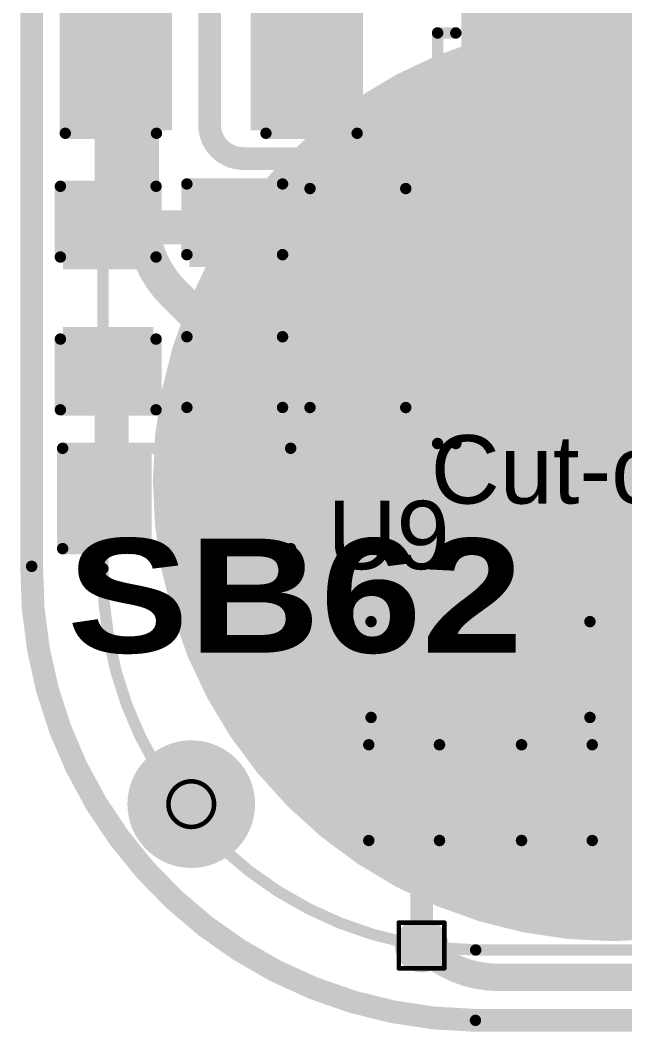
# Model space of a CAD drawing. Header units: inches. Extents: x 3 to 457, y -41 to 239.
# Drawn here: x 54.06 to 60.8, y -2.87 to 8.4 of the extents above; entities that cross this region are included whole.
import ezdxf

# ---------------------------------------------------------------- set-up
doc = ezdxf.new("R2010")
doc.units = ezdxf.units.IN
for name, color, linetype in [('Board Outline', 216, 'Continuous'), ('Bottom Layer', 5, 'Continuous'), ('Bottom Overlay', 54, 'Continuous'), ('Bottom Paste', 16, 'Continuous'), ('Bottom Solder', 6, 'Continuous'), ('Drill Drawing', 1, 'Continuous'), ('Fabrication', 76, 'Continuous'), ('Pad Holes', 156, 'Continuous'), ('Top Layer', 1, 'Continuous'), ('Top Overlay', 2, 'Continuous'), ('Top Paste', 8, 'Continuous'), ('Top Solder', 216, 'Continuous'), ('Via Holes', 16, 'Continuous')]:
    doc.layers.add(name, color=color, linetype=linetype)
doc.styles.add('Arial', font='', dxfattribs={"height": 0.2})
doc.styles.add('Arial Black_Bold', font='', dxfattribs={"height": 0.2})
doc.styles.get('Arial').set_extended_font_data('Arial')
doc.styles.get('Arial Black_Bold').set_extended_font_data('Arial Black', bold=True)

# ---------------------------------------------------------------- blocks, each defined once
blk = doc.blocks.new('SEMG_PAD_B_78')
at = {"layer": 'Bottom Layer'}
h = blk.add_hatch(color=5, dxfattribs=at)
edge = h.paths.add_edge_path()
edge.add_arc((0, 9.987), 5, 0, 360)
at = {"layer": 'Bottom Paste'}
h = blk.add_hatch(color=16, dxfattribs=at)
edge = h.paths.add_edge_path()
edge.add_arc((0, 9.987), 5, 0, 360)
at = {"layer": 'Bottom Solder'}
h = blk.add_hatch(color=6, dxfattribs=at)
edge = h.paths.add_edge_path()
edge.add_arc((0, 9.987), 5.102, 0, 360)
at = {"layer": 'Bottom Overlay'}
for points in [[(1.531, 15.213, 0.127, 0.127, 0), (-1.531, 15.213, 0.127, 0.127, 0)], [(1.531, 15.213, 0.127, 0.127, -0.414214), (5.683, 10.966, 0.127, 0.127, 0)], [(5.683, 10.966, 0.127, 0.127, 0), (5.683, -10.966, 0.127, 0.127, 0)]]:
    blk.add_lwpolyline(points, format="xyseb", dxfattribs=at)
for points in [[(1.499, 15.213, 0.0635, 0.0635, 1), (1.562, 15.213, 0.0635, 0.0635, 1)], [(1.499, 15.213, 0.0635, 0.0635, 1), (1.562, 15.213, 0.0635, 0.0635, 1)], [(5.652, 10.966, 0.0635, 0.0635, 1), (5.715, 10.966, 0.0635, 0.0635, 1)], [(5.652, 10.966, 0.0635, 0.0635, 1), (5.715, 10.966, 0.0635, 0.0635, 1)]]:
    blk.add_lwpolyline(points, format="xyseb", close=True, dxfattribs=at)
blk = doc.blocks.new('TSSOP_14_107')
at = {"layer": 'Top Layer'}
for points in [[(-3.65, 2.175), (-2.15, 2.175), (-2.15, 1.725), (-3.65, 1.725)], [(2.15, 2.175), (3.65, 2.175), (3.65, 1.725), (2.15, 1.725)], [(-3.65, 1.525), (-2.15, 1.525), (-2.15, 1.075), (-3.65, 1.075)], [(2.15, 1.525), (3.65, 1.525), (3.65, 1.075), (2.15, 1.075)], [(-3.65, 0.875), (-2.15, 0.875), (-2.15, 0.425), (-3.65, 0.425)], [(2.15, 0.875), (3.65, 0.875), (3.65, 0.425), (2.15, 0.425)], [(-3.65, 0.225), (-2.15, 0.225), (-2.15, -0.225), (-3.65, -0.225)], [(2.15, 0.225), (3.65, 0.225), (3.65, -0.225), (2.15, -0.225)], [(-3.65, -0.425), (-2.15, -0.425), (-2.15, -0.875), (-3.65, -0.875)], [(2.15, -0.425), (3.65, -0.425), (3.65, -0.875), (2.15, -0.875)], [(-3.65, -1.075), (-2.15, -1.075), (-2.15, -1.525), (-3.65, -1.525)], [(2.15, -1.075), (3.65, -1.075), (3.65, -1.525), (2.15, -1.525)], [(-3.65, -1.725), (-2.15, -1.725), (-2.15, -2.175), (-3.65, -2.175)], [(2.15, -1.725), (3.65, -1.725), (3.65, -2.175), (2.15, -2.175)]]:
    blk.add_hatch(color=1, dxfattribs=at).paths.add_polyline_path(points)
at = {"layer": 'Top Overlay'}
blk.add_hatch(color=2, dxfattribs=at).paths.add_polyline_path([(-2.005, 1.727), (-1.726, 1.727), (-1.726, 2.184), (-2.005, 2.184)])
at = {"layer": 'Top Paste'}
for points in [[(-3.65, 2.175), (-2.15, 2.175), (-2.15, 1.725), (-3.65, 1.725)], [(2.15, 2.175), (3.65, 2.175), (3.65, 1.725), (2.15, 1.725)], [(-3.65, 1.525), (-2.15, 1.525), (-2.15, 1.075), (-3.65, 1.075)], [(2.15, 1.525), (3.65, 1.525), (3.65, 1.075), (2.15, 1.075)], [(-3.65, 0.875), (-2.15, 0.875), (-2.15, 0.425), (-3.65, 0.425)], [(2.15, 0.875), (3.65, 0.875), (3.65, 0.425), (2.15, 0.425)], [(-3.65, 0.225), (-2.15, 0.225), (-2.15, -0.225), (-3.65, -0.225)], [(2.15, 0.225), (3.65, 0.225), (3.65, -0.225), (2.15, -0.225)], [(-3.65, -0.425), (-2.15, -0.425), (-2.15, -0.875), (-3.65, -0.875)], [(2.15, -0.425), (3.65, -0.425), (3.65, -0.875), (2.15, -0.875)], [(-3.65, -1.075), (-2.15, -1.075), (-2.15, -1.525), (-3.65, -1.525)], [(2.15, -1.075), (3.65, -1.075), (3.65, -1.525), (2.15, -1.525)], [(-3.65, -1.725), (-2.15, -1.725), (-2.15, -2.175), (-3.65, -2.175)], [(2.15, -1.725), (3.65, -1.725), (3.65, -2.175), (2.15, -2.175)]]:
    blk.add_hatch(color=8, dxfattribs=at).paths.add_polyline_path(points)
at = {"layer": 'Top Solder'}
for points in [[(-3.752, 2.277), (-2.048, 2.277), (-2.048, 1.623), (-3.752, 1.623)], [(2.048, 2.277), (3.752, 2.277), (3.752, 1.623), (2.048, 1.623)], [(-3.752, 1.627), (-2.048, 1.627), (-2.048, 0.973), (-3.752, 0.973)], [(2.048, 1.627), (3.752, 1.627), (3.752, 0.973), (2.048, 0.973)], [(-3.752, 0.977), (-2.048, 0.977), (-2.048, 0.323), (-3.752, 0.323)], [(2.048, 0.977), (3.752, 0.977), (3.752, 0.323), (2.048, 0.323)], [(-3.752, 0.327), (-2.048, 0.327), (-2.048, -0.327), (-3.752, -0.327)], [(2.048, 0.327), (3.752, 0.327), (3.752, -0.327), (2.048, -0.327)], [(-3.752, -0.323), (-2.048, -0.323), (-2.048, -0.977), (-3.752, -0.977)], [(2.048, -0.323), (3.752, -0.323), (3.752, -0.977), (2.048, -0.977)], [(-3.752, -0.973), (-2.048, -0.973), (-2.048, -1.627), (-3.752, -1.627)], [(2.048, -0.973), (3.752, -0.973), (3.752, -1.627), (2.048, -1.627)], [(-3.752, -1.623), (-2.048, -1.623), (-2.048, -2.277), (-3.752, -2.277)], [(2.048, -1.623), (3.752, -1.623), (3.752, -2.277), (2.048, -2.277)]]:
    blk.add_hatch(color=216, dxfattribs=at).paths.add_polyline_path(points)
at = {"layer": 'Top Overlay'}
for points in [[(-2.284, 2.337, 0.127, 0.127, 0), (-2.284, 2.54, 0.127, 0.127, 0)], [(2.288, 2.54, 0.127, 0.127, 0), (-2.284, 2.54, 0.127, 0.127, 0)], [(2.288, 2.337, 0.127, 0.127, 0), (2.288, 2.54, 0.127, 0.127, 0)], [(-4.011, 1.829, 0.2, 0.2, 0), (-4.011, 2.083, 0.2, 0.2, 0)], [(-3.884, 1.956, 0.2, 0.2, 0), (-4.011, 2.083, 0.2, 0.2, 0)], [(-4.011, 1.829, 0.2, 0.2, 0), (-3.884, 1.956, 0.2, 0.2, 0)], [(-2.284, -2.54, 0.127, 0.127, 0), (-2.284, -2.337, 0.127, 0.127, 0)], [(2.288, -2.54, 0.127, 0.127, 0), (2.288, -2.337, 0.127, 0.127, 0)], [(2.288, -2.54, 0.127, 0.127, 0), (-2.284, -2.54, 0.127, 0.127, 0)]]:
    blk.add_lwpolyline(points, format="xyseb", dxfattribs=at)
for points in [[(-2.316, 2.54, 0.0635, 0.0635, 1), (-2.252, 2.54, 0.0635, 0.0635, 1)], [(-2.316, 2.54, 0.0635, 0.0635, 1), (-2.252, 2.54, 0.0635, 0.0635, 1)], [(2.256, 2.54, 0.0635, 0.0635, 1), (2.32, 2.54, 0.0635, 0.0635, 1)], [(2.256, 2.54, 0.0635, 0.0635, 1), (2.32, 2.54, 0.0635, 0.0635, 1)], [(-2.316, 2.337, 0.0635, 0.0635, 1), (-2.252, 2.337, 0.0635, 0.0635, 1)], [(2.256, 2.337, 0.0635, 0.0635, 1), (2.32, 2.337, 0.0635, 0.0635, 1)], [(-4.061, 2.083, 0.1, 0.1, 1), (-3.961, 2.083, 0.1, 0.1, 1)], [(-4.061, 2.083, 0.1, 0.1, 1), (-3.961, 2.083, 0.1, 0.1, 1)], [(-3.934, 1.956, 0.1, 0.1, 1), (-3.834, 1.956, 0.1, 0.1, 1)], [(-3.934, 1.956, 0.1, 0.1, 1), (-3.834, 1.956, 0.1, 0.1, 1)], [(-4.061, 1.829, 0.1, 0.1, 1), (-3.961, 1.829, 0.1, 0.1, 1)], [(-4.061, 1.829, 0.1, 0.1, 1), (-3.961, 1.829, 0.1, 0.1, 1)], [(-2.316, -2.337, 0.0635, 0.0635, 1), (-2.252, -2.337, 0.0635, 0.0635, 1)], [(2.256, -2.337, 0.0635, 0.0635, 1), (2.32, -2.337, 0.0635, 0.0635, 1)], [(-2.316, -2.54, 0.0635, 0.0635, 1), (-2.252, -2.54, 0.0635, 0.0635, 1)], [(-2.316, -2.54, 0.0635, 0.0635, 1), (-2.252, -2.54, 0.0635, 0.0635, 1)], [(2.256, -2.54, 0.0635, 0.0635, 1), (2.32, -2.54, 0.0635, 0.0635, 1)], [(2.256, -2.54, 0.0635, 0.0635, 1), (2.32, -2.54, 0.0635, 0.0635, 1)]]:
    blk.add_lwpolyline(points, format="xyseb", close=True, dxfattribs=at)
blk = doc.blocks.new('S______B______123')
at = {"layer": 'Top Layer'}
for points in [[(-1.143, -0.4445), (-1.143, 0.4445), (-0.381, 0.4445), (-0.381, -0.4445)], [(0.381, -0.4445), (0.381, 0.4445), (1.143, 0.4445), (1.143, -0.4445)]]:
    blk.add_hatch(color=1, dxfattribs=at).paths.add_polyline_path(points)
at = {"layer": 'Top Paste'}
for points in [[(-1.143, -0.4445), (-1.143, 0.4445), (-0.381, 0.4445), (-0.381, -0.4445)], [(0.381, -0.4445), (0.381, 0.4445), (1.143, 0.4445), (1.143, -0.4445)]]:
    blk.add_hatch(color=8, dxfattribs=at).paths.add_polyline_path(points)
at = {"layer": 'Top Solder'}
for points in [[(-1.2446, -0.5461), (-1.2446, 0.5461), (-0.2794, 0.5461), (-0.2794, -0.5461)], [(0.2794, -0.5461), (0.2794, 0.5461), (1.2446, 0.5461), (1.2446, -0.5461)]]:
    blk.add_hatch(color=216, dxfattribs=at).paths.add_polyline_path(points)
at = {"layer": 'Top Overlay'}
for points in [[(-1.27, -0.5588, 0.127, 0.127, 0), (-1.27, 0.5588, 0.127, 0.127, 0)], [(-1.27, 0.5588, 0.127, 0.127, 0), (1.27, 0.5588, 0.127, 0.127, 0)], [(1.27, -0.5588, 0.127, 0.127, 0), (1.27, 0.5588, 0.127, 0.127, 0)], [(-1.27, -0.5588, 0.127, 0.127, 0), (1.27, -0.5588, 0.127, 0.127, 0)]]:
    blk.add_lwpolyline(points, format="xyseb", dxfattribs=at)
for points in [[(-1.30175, 0.5588, 0.0635, 0.0635, 1), (-1.23825, 0.5588, 0.0635, 0.0635, 1)], [(-1.30175, 0.5588, 0.0635, 0.0635, 1), (-1.23825, 0.5588, 0.0635, 0.0635, 1)], [(1.23825, 0.5588, 0.0635, 0.0635, 1), (1.30175, 0.5588, 0.0635, 0.0635, 1)], [(1.23825, 0.5588, 0.0635, 0.0635, 1), (1.30175, 0.5588, 0.0635, 0.0635, 1)], [(-1.30175, -0.5588, 0.0635, 0.0635, 1), (-1.23825, -0.5588, 0.0635, 0.0635, 1)], [(-1.30175, -0.5588, 0.0635, 0.0635, 1), (-1.23825, -0.5588, 0.0635, 0.0635, 1)], [(1.23825, -0.5588, 0.0635, 0.0635, 1), (1.30175, -0.5588, 0.0635, 0.0635, 1)], [(1.23825, -0.5588, 0.0635, 0.0635, 1), (1.30175, -0.5588, 0.0635, 0.0635, 1)]]:
    blk.add_lwpolyline(points, format="xyseb", close=True, dxfattribs=at)
blk = doc.blocks.new('R___0603_165')
at = {"layer": 'Top Layer'}
for points in [[(-0.381, 0.4445), (-0.381, -0.4445), (-1.143, -0.4445), (-1.143, 0.4445)], [(1.143, 0.4445), (1.143, -0.4445), (0.381, -0.4445), (0.381, 0.4445)]]:
    blk.add_hatch(color=1, dxfattribs=at).paths.add_polyline_path(points)
at = {"layer": 'Top Paste'}
for points in [[(-0.381, 0.4445), (-0.381, -0.4445), (-1.143, -0.4445), (-1.143, 0.4445)], [(1.143, 0.4445), (1.143, -0.4445), (0.381, -0.4445), (0.381, 0.4445)]]:
    blk.add_hatch(color=8, dxfattribs=at).paths.add_polyline_path(points)
at = {"layer": 'Top Solder'}
for points in [[(-0.2794, 0.5461), (-0.2794, -0.5461), (-1.2446, -0.5461), (-1.2446, 0.5461)], [(1.2446, 0.5461), (1.2446, -0.5461), (0.2794, -0.5461), (0.2794, 0.5461)]]:
    blk.add_hatch(color=216, dxfattribs=at).paths.add_polyline_path(points)
at = {"layer": 'Top Overlay'}
for points in [[(1.2192, 0.5334, 0.127, 0.127, 0), (-1.2192, 0.5334, 0.127, 0.127, 0)], [(-1.2192, 0.5334, 0.127, 0.127, 0), (-1.2192, -0.5334, 0.127, 0.127, 0)], [(1.2192, 0.5334, 0.127, 0.127, 0), (1.2192, -0.5334, 0.127, 0.127, 0)], [(1.2192, -0.5334, 0.127, 0.127, 0), (-1.2192, -0.5334, 0.127, 0.127, 0)]]:
    blk.add_lwpolyline(points, format="xyseb", dxfattribs=at)
for points in [[(-1.25095, 0.5334, 0.0635, 0.0635, 1), (-1.18745, 0.5334, 0.0635, 0.0635, 1)], [(-1.25095, 0.5334, 0.0635, 0.0635, 1), (-1.18745, 0.5334, 0.0635, 0.0635, 1)], [(1.18745, 0.5334, 0.0635, 0.0635, 1), (1.25095, 0.5334, 0.0635, 0.0635, 1)], [(1.18745, 0.5334, 0.0635, 0.0635, 1), (1.25095, 0.5334, 0.0635, 0.0635, 1)], [(-1.25095, -0.5334, 0.0635, 0.0635, 1), (-1.18745, -0.5334, 0.0635, 0.0635, 1)], [(-1.25095, -0.5334, 0.0635, 0.0635, 1), (-1.18745, -0.5334, 0.0635, 0.0635, 1)], [(1.18745, -0.5334, 0.0635, 0.0635, 1), (1.25095, -0.5334, 0.0635, 0.0635, 1)], [(1.18745, -0.5334, 0.0635, 0.0635, 1), (1.25095, -0.5334, 0.0635, 0.0635, 1)]]:
    blk.add_lwpolyline(points, format="xyseb", close=True, dxfattribs=at)
blk = doc.blocks.new('R___0603_166')
at = {"layer": 'Top Layer'}
for points in [[(-0.381, 0.4445), (-0.381, -0.4445), (-1.143, -0.4445), (-1.143, 0.4445)], [(1.143, 0.4445), (1.143, -0.4445), (0.381, -0.4445), (0.381, 0.4445)]]:
    blk.add_hatch(color=1, dxfattribs=at).paths.add_polyline_path(points)
at = {"layer": 'Top Paste'}
for points in [[(-0.381, 0.4445), (-0.381, -0.4445), (-1.143, -0.4445), (-1.143, 0.4445)], [(1.143, 0.4445), (1.143, -0.4445), (0.381, -0.4445), (0.381, 0.4445)]]:
    blk.add_hatch(color=8, dxfattribs=at).paths.add_polyline_path(points)
at = {"layer": 'Top Solder'}
for points in [[(-0.2794, 0.5461), (-0.2794, -0.5461), (-1.2446, -0.5461), (-1.2446, 0.5461)], [(1.2446, 0.5461), (1.2446, -0.5461), (0.2794, -0.5461), (0.2794, 0.5461)]]:
    blk.add_hatch(color=216, dxfattribs=at).paths.add_polyline_path(points)
at = {"layer": 'Top Overlay'}
for points in [[(1.2192, 0.5334, 0.127, 0.127, 0), (-1.2192, 0.5334, 0.127, 0.127, 0)], [(-1.2192, -0.5334, 0.127, 0.127, 0), (-1.2192, 0.5334, 0.127, 0.127, 0)], [(1.2192, -0.5334, 0.127, 0.127, 0), (1.2192, 0.5334, 0.127, 0.127, 0)], [(1.2192, -0.5334, 0.127, 0.127, 0), (-1.2192, -0.5334, 0.127, 0.127, 0)]]:
    blk.add_lwpolyline(points, format="xyseb", dxfattribs=at)
for points in [[(-1.25095, 0.5334, 0.0635, 0.0635, 1), (-1.18745, 0.5334, 0.0635, 0.0635, 1)], [(-1.25095, 0.5334, 0.0635, 0.0635, 1), (-1.18745, 0.5334, 0.0635, 0.0635, 1)], [(1.18745, 0.5334, 0.0635, 0.0635, 1), (1.25095, 0.5334, 0.0635, 0.0635, 1)], [(1.18745, 0.5334, 0.0635, 0.0635, 1), (1.25095, 0.5334, 0.0635, 0.0635, 1)], [(-1.25095, -0.5334, 0.0635, 0.0635, 1), (-1.18745, -0.5334, 0.0635, 0.0635, 1)], [(-1.25095, -0.5334, 0.0635, 0.0635, 1), (-1.18745, -0.5334, 0.0635, 0.0635, 1)], [(1.18745, -0.5334, 0.0635, 0.0635, 1), (1.25095, -0.5334, 0.0635, 0.0635, 1)], [(1.18745, -0.5334, 0.0635, 0.0635, 1), (1.25095, -0.5334, 0.0635, 0.0635, 1)]]:
    blk.add_lwpolyline(points, format="xyseb", close=True, dxfattribs=at)
blk = doc.blocks.new('C___0805_259')
at = {"layer": 'Top Layer'}
for points in [[(-1.524, 0.762), (-0.508, 0.762), (-0.508, -0.762), (-1.524, -0.762)], [(0.508, 0.762), (1.524, 0.762), (1.524, -0.762), (0.508, -0.762)]]:
    blk.add_hatch(color=1, dxfattribs=at).paths.add_polyline_path(points)
at = {"layer": 'Top Paste'}
for points in [[(-1.524, 0.762), (-0.508, 0.762), (-0.508, -0.762), (-1.524, -0.762)], [(0.508, 0.762), (1.524, 0.762), (1.524, -0.762), (0.508, -0.762)]]:
    blk.add_hatch(color=8, dxfattribs=at).paths.add_polyline_path(points)
at = {"layer": 'Top Solder'}
for points in [[(-1.594, 0.832), (-0.438, 0.832), (-0.438, -0.832), (-1.594, -0.832)], [(0.438, 0.832), (1.594, 0.832), (1.594, -0.832), (0.438, -0.832)]]:
    blk.add_hatch(color=216, dxfattribs=at).paths.add_polyline_path(points)
at = {"layer": 'Top Overlay'}
for points in [[(-1.626, 0.864, 0.127, 0.127, 0), (-1.626, -0.864, 0.127, 0.127, 0)], [(-0.61, 0.864, 0.127, 0.127, 0), (-1.626, 0.864, 0.127, 0.127, 0)], [(1.626, 0.864, 0.127, 0.127, 0), (0.61, 0.864, 0.127, 0.127, 0)], [(1.626, 0.864, 0.127, 0.127, 0), (1.626, -0.864, 0.127, 0.127, 0)], [(-0.61, -0.864, 0.127, 0.127, 0), (-1.626, -0.864, 0.127, 0.127, 0)], [(1.626, -0.864, 0.127, 0.127, 0), (0.61, -0.864, 0.127, 0.127, 0)]]:
    blk.add_lwpolyline(points, format="xyseb", dxfattribs=at)
for points in [[(-1.657, 0.864, 0.0635, 0.0635, 1), (-1.594, 0.864, 0.0635, 0.0635, 1)], [(-1.657, 0.864, 0.0635, 0.0635, 1), (-1.594, 0.864, 0.0635, 0.0635, 1)], [(-0.641, 0.864, 0.0635, 0.0635, 1), (-0.578, 0.864, 0.0635, 0.0635, 1)], [(0.578, 0.864, 0.0635, 0.0635, 1), (0.641, 0.864, 0.0635, 0.0635, 1)], [(1.594, 0.864, 0.0635, 0.0635, 1), (1.657, 0.864, 0.0635, 0.0635, 1)], [(1.594, 0.864, 0.0635, 0.0635, 1), (1.657, 0.864, 0.0635, 0.0635, 1)], [(-1.657, -0.864, 0.0635, 0.0635, 1), (-1.594, -0.864, 0.0635, 0.0635, 1)], [(-1.657, -0.864, 0.0635, 0.0635, 1), (-1.594, -0.864, 0.0635, 0.0635, 1)], [(-0.641, -0.864, 0.0635, 0.0635, 1), (-0.578, -0.864, 0.0635, 0.0635, 1)], [(0.578, -0.864, 0.0635, 0.0635, 1), (0.641, -0.864, 0.0635, 0.0635, 1)], [(1.594, -0.864, 0.0635, 0.0635, 1), (1.657, -0.864, 0.0635, 0.0635, 1)], [(1.594, -0.864, 0.0635, 0.0635, 1), (1.657, -0.864, 0.0635, 0.0635, 1)]]:
    blk.add_lwpolyline(points, format="xyseb", close=True, dxfattribs=at)
blk = doc.blocks.new('C___0603_260')
at = {"layer": 'Top Layer'}
for points in [[(-0.381, 0.445), (-0.381, -0.445), (-1.143, -0.445), (-1.143, 0.445)], [(1.143, 0.445), (1.143, -0.445), (0.381, -0.445), (0.381, 0.445)]]:
    blk.add_hatch(color=1, dxfattribs=at).paths.add_polyline_path(points)
at = {"layer": 'Top Paste'}
for points in [[(-0.381, 0.445), (-0.381, -0.445), (-1.143, -0.445), (-1.143, 0.445)], [(1.143, 0.445), (1.143, -0.445), (0.381, -0.445), (0.381, 0.445)]]:
    blk.add_hatch(color=8, dxfattribs=at).paths.add_polyline_path(points)
at = {"layer": 'Top Solder'}
for points in [[(-0.321, 0.504), (-0.321, -0.504), (-1.203, -0.504), (-1.203, 0.504)], [(1.203, 0.504), (1.203, -0.504), (0.321, -0.504), (0.321, 0.504)]]:
    blk.add_hatch(color=216, dxfattribs=at).paths.add_polyline_path(points)
at = {"layer": 'Top Overlay'}
for points in [[(-1.245, 0.533, 0.127, 0.127, 0), (-0.457, 0.533, 0.127, 0.127, 0)], [(-1.245, -0.533, 0.127, 0.127, 0), (-1.245, 0.533, 0.127, 0.127, 0)], [(0.457, 0.533, 0.127, 0.127, 0), (1.245, 0.533, 0.127, 0.127, 0)], [(1.245, -0.533, 0.127, 0.127, 0), (1.245, 0.533, 0.127, 0.127, 0)], [(-1.245, -0.533, 0.127, 0.127, 0), (-0.457, -0.533, 0.127, 0.127, 0)], [(0.457, -0.533, 0.127, 0.127, 0), (1.245, -0.533, 0.127, 0.127, 0)]]:
    blk.add_lwpolyline(points, format="xyseb", dxfattribs=at)
for points in [[(-1.276, 0.533, 0.0635, 0.0635, 1), (-1.213, 0.533, 0.0635, 0.0635, 1)], [(-1.276, 0.533, 0.0635, 0.0635, 1), (-1.213, 0.533, 0.0635, 0.0635, 1)], [(-0.489, 0.533, 0.0635, 0.0635, 1), (-0.425, 0.533, 0.0635, 0.0635, 1)], [(0.425, 0.533, 0.0635, 0.0635, 1), (0.489, 0.533, 0.0635, 0.0635, 1)], [(1.213, 0.533, 0.0635, 0.0635, 1), (1.276, 0.533, 0.0635, 0.0635, 1)], [(1.213, 0.533, 0.0635, 0.0635, 1), (1.276, 0.533, 0.0635, 0.0635, 1)], [(-1.276, -0.533, 0.0635, 0.0635, 1), (-1.213, -0.533, 0.0635, 0.0635, 1)], [(-1.276, -0.533, 0.0635, 0.0635, 1), (-1.213, -0.533, 0.0635, 0.0635, 1)], [(-0.489, -0.533, 0.0635, 0.0635, 1), (-0.425, -0.533, 0.0635, 0.0635, 1)], [(0.425, -0.533, 0.0635, 0.0635, 1), (0.489, -0.533, 0.0635, 0.0635, 1)], [(1.213, -0.533, 0.0635, 0.0635, 1), (1.276, -0.533, 0.0635, 0.0635, 1)], [(1.213, -0.533, 0.0635, 0.0635, 1), (1.276, -0.533, 0.0635, 0.0635, 1)]]:
    blk.add_lwpolyline(points, format="xyseb", close=True, dxfattribs=at)
blk = doc.blocks.new('C___0603_261')
at = {"layer": 'Top Layer'}
for points in [[(-0.381, 0.445), (-0.381, -0.445), (-1.143, -0.445), (-1.143, 0.445)], [(1.143, 0.445), (1.143, -0.445), (0.381, -0.445), (0.381, 0.445)]]:
    blk.add_hatch(color=1, dxfattribs=at).paths.add_polyline_path(points)
at = {"layer": 'Top Paste'}
for points in [[(-0.381, 0.445), (-0.381, -0.445), (-1.143, -0.445), (-1.143, 0.445)], [(1.143, 0.445), (1.143, -0.445), (0.381, -0.445), (0.381, 0.445)]]:
    blk.add_hatch(color=8, dxfattribs=at).paths.add_polyline_path(points)
at = {"layer": 'Top Solder'}
for points in [[(-0.321, 0.504), (-0.321, -0.504), (-1.203, -0.504), (-1.203, 0.504)], [(1.203, 0.504), (1.203, -0.504), (0.321, -0.504), (0.321, 0.504)]]:
    blk.add_hatch(color=216, dxfattribs=at).paths.add_polyline_path(points)
at = {"layer": 'Top Overlay'}
for points in [[(-0.457, 0.533, 0.127, 0.127, 0), (-1.245, 0.533, 0.127, 0.127, 0)], [(-1.245, -0.533, 0.127, 0.127, 0), (-1.245, 0.533, 0.127, 0.127, 0)], [(1.245, 0.533, 0.127, 0.127, 0), (0.457, 0.533, 0.127, 0.127, 0)], [(1.245, -0.533, 0.127, 0.127, 0), (1.245, 0.533, 0.127, 0.127, 0)], [(-0.457, -0.533, 0.127, 0.127, 0), (-1.245, -0.533, 0.127, 0.127, 0)], [(1.245, -0.533, 0.127, 0.127, 0), (0.457, -0.533, 0.127, 0.127, 0)]]:
    blk.add_lwpolyline(points, format="xyseb", dxfattribs=at)
for points in [[(-1.276, 0.533, 0.0635, 0.0635, 1), (-1.213, 0.533, 0.0635, 0.0635, 1)], [(-1.276, 0.533, 0.0635, 0.0635, 1), (-1.213, 0.533, 0.0635, 0.0635, 1)], [(-0.489, 0.533, 0.0635, 0.0635, 1), (-0.425, 0.533, 0.0635, 0.0635, 1)], [(0.425, 0.533, 0.0635, 0.0635, 1), (0.489, 0.533, 0.0635, 0.0635, 1)], [(1.213, 0.533, 0.0635, 0.0635, 1), (1.276, 0.533, 0.0635, 0.0635, 1)], [(1.213, 0.533, 0.0635, 0.0635, 1), (1.276, 0.533, 0.0635, 0.0635, 1)], [(-1.276, -0.533, 0.0635, 0.0635, 1), (-1.213, -0.533, 0.0635, 0.0635, 1)], [(-1.276, -0.533, 0.0635, 0.0635, 1), (-1.213, -0.533, 0.0635, 0.0635, 1)], [(-0.489, -0.533, 0.0635, 0.0635, 1), (-0.425, -0.533, 0.0635, 0.0635, 1)], [(0.425, -0.533, 0.0635, 0.0635, 1), (0.489, -0.533, 0.0635, 0.0635, 1)], [(1.213, -0.533, 0.0635, 0.0635, 1), (1.276, -0.533, 0.0635, 0.0635, 1)], [(1.213, -0.533, 0.0635, 0.0635, 1), (1.276, -0.533, 0.0635, 0.0635, 1)]]:
    blk.add_lwpolyline(points, format="xyseb", close=True, dxfattribs=at)
blk = doc.blocks.new('C___0603_262')
at = {"layer": 'Top Layer'}
for points in [[(-0.381, 0.445), (-0.381, -0.445), (-1.143, -0.445), (-1.143, 0.445)], [(1.143, 0.445), (1.143, -0.445), (0.381, -0.445), (0.381, 0.445)]]:
    blk.add_hatch(color=1, dxfattribs=at).paths.add_polyline_path(points)
at = {"layer": 'Top Paste'}
for points in [[(-0.381, 0.445), (-0.381, -0.445), (-1.143, -0.445), (-1.143, 0.445)], [(1.143, 0.445), (1.143, -0.445), (0.381, -0.445), (0.381, 0.445)]]:
    blk.add_hatch(color=8, dxfattribs=at).paths.add_polyline_path(points)
at = {"layer": 'Top Solder'}
for points in [[(-0.321, 0.504), (-0.321, -0.504), (-1.203, -0.504), (-1.203, 0.504)], [(1.203, 0.504), (1.203, -0.504), (0.321, -0.504), (0.321, 0.504)]]:
    blk.add_hatch(color=216, dxfattribs=at).paths.add_polyline_path(points)
at = {"layer": 'Top Overlay'}
for points in [[(-0.457, 0.533, 0.127, 0.127, 0), (-1.245, 0.533, 0.127, 0.127, 0)], [(-1.245, -0.533, 0.127, 0.127, 0), (-1.245, 0.533, 0.127, 0.127, 0)], [(1.245, 0.533, 0.127, 0.127, 0), (0.457, 0.533, 0.127, 0.127, 0)], [(1.245, -0.533, 0.127, 0.127, 0), (1.245, 0.533, 0.127, 0.127, 0)], [(-0.457, -0.533, 0.127, 0.127, 0), (-1.245, -0.533, 0.127, 0.127, 0)], [(1.245, -0.533, 0.127, 0.127, 0), (0.457, -0.533, 0.127, 0.127, 0)]]:
    blk.add_lwpolyline(points, format="xyseb", dxfattribs=at)
for points in [[(-1.276, 0.533, 0.0635, 0.0635, 1), (-1.213, 0.533, 0.0635, 0.0635, 1)], [(-1.276, 0.533, 0.0635, 0.0635, 1), (-1.213, 0.533, 0.0635, 0.0635, 1)], [(-0.489, 0.533, 0.0635, 0.0635, 1), (-0.425, 0.533, 0.0635, 0.0635, 1)], [(0.425, 0.533, 0.0635, 0.0635, 1), (0.489, 0.533, 0.0635, 0.0635, 1)], [(1.213, 0.533, 0.0635, 0.0635, 1), (1.276, 0.533, 0.0635, 0.0635, 1)], [(1.213, 0.533, 0.0635, 0.0635, 1), (1.276, 0.533, 0.0635, 0.0635, 1)], [(-1.276, -0.533, 0.0635, 0.0635, 1), (-1.213, -0.533, 0.0635, 0.0635, 1)], [(-1.276, -0.533, 0.0635, 0.0635, 1), (-1.213, -0.533, 0.0635, 0.0635, 1)], [(-0.489, -0.533, 0.0635, 0.0635, 1), (-0.425, -0.533, 0.0635, 0.0635, 1)], [(0.425, -0.533, 0.0635, 0.0635, 1), (0.489, -0.533, 0.0635, 0.0635, 1)], [(1.213, -0.533, 0.0635, 0.0635, 1), (1.276, -0.533, 0.0635, 0.0635, 1)], [(1.213, -0.533, 0.0635, 0.0635, 1), (1.276, -0.533, 0.0635, 0.0635, 1)]]:
    blk.add_lwpolyline(points, format="xyseb", close=True, dxfattribs=at)

msp = doc.modelspace()

# ---------------------------------------------------------------- hatches: boundary and pattern name
at = {"layer": 'Bottom Layer'}
h = msp.add_hatch(color=5, dxfattribs=at)
edge = h.paths.add_edge_path()
edge.add_arc((58.532, -1.905), 0.3, 0, 360)
at = {"layer": 'Bottom Solder'}
h = msp.add_hatch(color=6, dxfattribs=at)
edge = h.paths.add_edge_path()
edge.add_arc((55.966, -0.331), 0.102, 0, 360)
at = {"layer": 'Pad Holes'}
h = msp.add_hatch(color=7, dxfattribs=at)
edge = h.paths.add_edge_path()
edge.add_arc((55.966, -0.331), 0.5, 0, 360)
at = {"layer": 'Top Layer'}
h = msp.add_hatch(color=1, dxfattribs=at)
edge = h.paths.add_edge_path()
edge.add_arc((58.532, -1.905), 0.3, 0, 360)
at = {"layer": 'Top Solder'}
h = msp.add_hatch(color=216, dxfattribs=at)
edge = h.paths.add_edge_path()
edge.add_arc((55.966, -0.331), 0.102, 0, 360)
at = {"layer": 'Via Holes'}
h = msp.add_hatch(color=7, dxfattribs=at)
edge = h.paths.add_edge_path()
edge.add_arc((58.532, -1.905), 0.15, 0, 360)

# ---------------------------------------------------------------- linework, layer by layer
at = {"layer": 'Board Outline'}
for points in [[(54.188, 2.317, 0.127, 0.127, 0), (54.188, 24.173, 0.127, 0.127, 0)], [(59.131, -2.739, 0.127, 0.127, -0.414214), (54.188, 2.317, 0.127, 0.127, 0)], [(59.131, -2.739, 0.127, 0.127, 0), (62.211, -2.739, 0.127, 0.127, 0)]]:
    msp.add_lwpolyline(points, format="xyseb", dxfattribs=at)
for points in [[(54.156, 2.317, 0.0635, 0.0635, 1), (54.22, 2.317, 0.0635, 0.0635, 1)], [(54.156, 2.317, 0.0635, 0.0635, 1), (54.22, 2.317, 0.0635, 0.0635, 1)], [(59.1, -2.739, 0.0635, 0.0635, 1), (59.163, -2.739, 0.0635, 0.0635, 1)], [(59.1, -2.739, 0.0635, 0.0635, 1), (59.163, -2.739, 0.0635, 0.0635, 1)]]:
    msp.add_lwpolyline(points, format="xyseb", close=True, dxfattribs=at)
at = {"layer": 'Bottom Layer'}
for points in [[(55.415, 6.188, 0.381, 0.381, 0), (55.415, 9.398, 0.381, 0.381, 0)], [(55.771, 5.355, 0.381, 0.381, -0.19303), (55.415, 6.188, 0.381, 0.381, 0)], [(55.771, 5.355, 0.381, 0.381, 0), (57.657, 3.47, 0.381, 0.381, 0)], [(59.391, -2.261, 0.305, 0.305, -0.198912), (58.532, -1.905, 0.305, 0.305, 0)], [(59.391, -2.261, 0.305, 0.305, 0), (62.411, -2.261, 0.305, 0.305, 0)]]:
    msp.add_lwpolyline(points, format="xyseb", dxfattribs=at)
for points in [[(55.32, 6.188, 0.191, 0.191, 1), (55.51, 6.188, 0.191, 0.191, 1)], [(55.32, 6.188, 0.191, 0.191, 1), (55.51, 6.188, 0.191, 0.191, 1)], [(55.676, 5.355, 0.191, 0.191, 1), (55.866, 5.355, 0.191, 0.191, 1)], [(55.676, 5.355, 0.191, 0.191, 1), (55.866, 5.355, 0.191, 0.191, 1)], [(57.561, 3.47, 0.191, 0.191, 1), (57.752, 3.47, 0.191, 0.191, 1)], [(58.456, -1.905, 0.152, 0.152, 1), (58.608, -1.905, 0.152, 0.152, 1)], [(59.314, -2.261, 0.152, 0.152, 1), (59.467, -2.261, 0.152, 0.152, 1)], [(59.314, -2.261, 0.152, 0.152, 1), (59.467, -2.261, 0.152, 0.152, 1)]]:
    msp.add_lwpolyline(points, format="xyseb", close=True, dxfattribs=at)
at = {"layer": 'Drill Drawing'}
for points in [[(56.22, -0.331, 0.0508, 0.0508, 1), (55.712, -0.331, 0.0508, 0.0508, 1)], [(55.699, -0.331, 0.0254, 0.0254, 1), (55.725, -0.331, 0.0254, 0.0254, 1)], [(56.207, -0.331, 0.0254, 0.0254, 1), (56.233, -0.331, 0.0254, 0.0254, 1)], [(58.265, -1.651, 0.0254, 0.0254, 1), (58.291, -1.651, 0.0254, 0.0254, 1)], [(58.265, -1.651, 0.0254, 0.0254, 1), (58.291, -1.651, 0.0254, 0.0254, 1)], [(58.773, -1.651, 0.0254, 0.0254, 1), (58.799, -1.651, 0.0254, 0.0254, 1)], [(58.773, -1.651, 0.0254, 0.0254, 1), (58.799, -1.651, 0.0254, 0.0254, 1)], [(58.265, -2.159, 0.0254, 0.0254, 1), (58.291, -2.159, 0.0254, 0.0254, 1)], [(58.265, -2.159, 0.0254, 0.0254, 1), (58.291, -2.159, 0.0254, 0.0254, 1)], [(58.773, -2.159, 0.0254, 0.0254, 1), (58.799, -2.159, 0.0254, 0.0254, 1)], [(58.773, -2.159, 0.0254, 0.0254, 1), (58.799, -2.159, 0.0254, 0.0254, 1)]]:
    msp.add_lwpolyline(points, format="xyseb", close=True, dxfattribs=at)
for points in [[(58.278, -1.651, 0.0508, 0.0508, 0), (58.786, -1.651, 0.0508, 0.0508, 0)], [(58.278, -2.159, 0.0508, 0.0508, 0), (58.278, -1.651, 0.0508, 0.0508, 0)], [(58.786, -2.159, 0.0508, 0.0508, 0), (58.786, -1.651, 0.0508, 0.0508, 0)], [(58.278, -2.159, 0.0508, 0.0508, 0), (58.786, -2.159, 0.0508, 0.0508, 0)]]:
    msp.add_lwpolyline(points, format="xyseb", dxfattribs=at)
at = {"layer": 'Fabrication'}
for points in [[(54.188, 2.317, 0.254, 0.254, 0), (54.188, 24.173, 0.254, 0.254, 0)], [(59.131, -2.739, 0.254, 0.254, -0.414214), (54.188, 2.317, 0.254, 0.254, 0)], [(59.131, -2.739, 0.254, 0.254, 0), (62.211, -2.739, 0.254, 0.254, 0)]]:
    msp.add_lwpolyline(points, format="xyseb", dxfattribs=at)
for points in [[(65.665, 3.27, 0.254, 0.254, 1), (55.665, 3.27, 0.254, 0.254, 1)], [(55.601, 3.27, 0.127, 0.127, 1), (55.728, 3.27, 0.127, 0.127, 1)], [(54.124, 2.317, 0.127, 0.127, 1), (54.251, 2.317, 0.127, 0.127, 1)], [(54.124, 2.317, 0.127, 0.127, 1), (54.251, 2.317, 0.127, 0.127, 1)], [(56.55, -0.331, 0.254, 0.254, 1), (55.382, -0.331, 0.254, 0.254, 1)], [(55.318, -0.331, 0.127, 0.127, 1), (55.445, -0.331, 0.127, 0.127, 1)], [(56.487, -0.331, 0.127, 0.127, 1), (56.614, -0.331, 0.127, 0.127, 1)], [(59.068, -2.739, 0.127, 0.127, 1), (59.195, -2.739, 0.127, 0.127, 1)], [(59.068, -2.739, 0.127, 0.127, 1), (59.195, -2.739, 0.127, 0.127, 1)]]:
    msp.add_lwpolyline(points, format="xyseb", close=True, dxfattribs=at)
at = {"layer": 'Top Layer'}
for points in [[(56.17, 7.235, 0.254, 0.254, 0), (56.17, 10.77, 0.254, 0.254, 0)], [(57.138, 8.07, 0.381, 0.381, 0), (57.138, 9.58, 0.381, 0.381, 0)], [(57.138, 8.07, 0.381, 0.381, 0), (57.204, 8.004, 0.381, 0.381, 0)], [(55.079, 6.093, 0.381, 0.381, 0), (55.079, 7.657, 0.381, 0.381, 0)], [(56.547, 6.858, 0.254, 0.254, -0.414214), (56.17, 7.235, 0.254, 0.254, 0)], [(56.547, 6.858, 0.254, 0.254, 0), (61.501, 6.858, 0.254, 0.254, 0)], [(55.079, 6.093, 0.381, 0.381, 0), (56.45, 6.093, 0.381, 0.381, 0)], [(56.45, 6.093, 0.381, 0.381, 0), (57.796, 6.093, 0.381, 0.381, 0)], [(57.796, 6.093, 0.381, 0.381, -0.414214), (57.822, 6.067, 0.381, 0.381, 0)], [(57.822, 6.067, 0.254, 0.254, 0), (59.241, 6.067, 0.254, 0.254, 0)], [(59.241, 6.067, 0.254, 0.254, -0.414214), (59.95, 5.358, 0.254, 0.254, 0)], [(59.95, 3.073, 0.254, 0.254, 0), (59.95, 5.358, 0.254, 0.254, 0)], [(60.6, 4.541, 0.254, 0.254, -0.414214), (60.99, 4.931, 0.254, 0.254, 0)], [(55.079, 3.111, 0.381, 0.381, 0), (55.079, 4.569, 0.381, 0.381, 0)], [(56.45, 4.569, 0.381, 0.381, 0), (56.565, 4.454, 0.381, 0.381, 0)], [(56.45, 4.569, 0.381, 0.381, 0), (57.796, 4.569, 0.381, 0.381, 0)], [(57.796, 4.569, 0.381, 0.381, -0.414214), (57.822, 4.543, 0.381, 0.381, 0)], [(56.565, 3.073, 0.381, 0.381, 0), (56.565, 4.454, 0.381, 0.381, 0)], [(60.6, 3.073, 0.254, 0.254, 0), (60.6, 4.541, 0.254, 0.254, 0)], [(55.079, 3.111, 0.381, 0.381, -0.414214), (55.041, 3.073, 0.381, 0.381, 0)], [(56.565, 3.073, 0.254, 0.254, 0), (59.3, 3.073, 0.254, 0.254, 0)], [(59.3, 3.073, 0.254, 0.254, -0.033456), (59.278, 2.741, 0.254, 0.254, 0)], [(59.95, 1.168, 0.254, 0.254, 0), (59.95, 3.073, 0.254, 0.254, 0)], [(59.278, 2.741, 0.254, 0.254, -0.115863), (58.872, 1.678, 0.254, 0.254, 0)], [(58.872, 1.678, 0.254, 0.254, -0.047594), (58.571, 1.313, 0.254, 0.254, 0)], [(58.426, 1.168, 0.254, 0.254, 0), (58.571, 1.313, 0.254, 0.254, 0)], [(58.426, 1.168, 0.254, 0.254, 0), (58.519, 1.075, 0.254, 0.254, 0)], [(59.95, -0.076, 0.254, 0.254, 0), (59.95, 1.168, 0.254, 0.254, 0)], [(58.519, 0.017, 0.254, 0.254, 0), (58.519, 1.075, 0.254, 0.254, 0)], [(58.426, -0.076, 0.254, 0.254, 0), (58.519, 0.017, 0.254, 0.254, 0)], [(58.426, -0.076, 0.254, 0.254, 0), (58.532, -0.182, 0.254, 0.254, 0)], [(58.532, -1.905, 0.254, 0.254, 0), (58.532, -0.182, 0.254, 0.254, 0)]]:
    msp.add_lwpolyline(points, format="xyseb", dxfattribs=at)
for points in [[(57.043, 8.07, 0.191, 0.191, 1), (57.234, 8.07, 0.191, 0.191, 1)], [(57.043, 8.07, 0.191, 0.191, 1), (57.234, 8.07, 0.191, 0.191, 1)], [(57.109, 8.004, 0.191, 0.191, 1), (57.299, 8.004, 0.191, 0.191, 1)], [(54.983, 7.657, 0.191, 0.191, 1), (55.174, 7.657, 0.191, 0.191, 1)], [(56.106, 7.235, 0.127, 0.127, 1), (56.233, 7.235, 0.127, 0.127, 1)], [(56.106, 7.235, 0.127, 0.127, 1), (56.233, 7.235, 0.127, 0.127, 1)], [(56.484, 6.858, 0.127, 0.127, 1), (56.611, 6.858, 0.127, 0.127, 1)], [(56.484, 6.858, 0.127, 0.127, 1), (56.611, 6.858, 0.127, 0.127, 1)], [(54.983, 6.093, 0.191, 0.191, 1), (55.174, 6.093, 0.191, 0.191, 1)], [(54.983, 6.093, 0.191, 0.191, 1), (55.174, 6.093, 0.191, 0.191, 1)], [(56.355, 6.093, 0.191, 0.191, 1), (56.546, 6.093, 0.191, 0.191, 1)], [(56.355, 6.093, 0.191, 0.191, 1), (56.546, 6.093, 0.191, 0.191, 1)], [(57.701, 6.093, 0.191, 0.191, 1), (57.892, 6.093, 0.191, 0.191, 1)], [(57.701, 6.093, 0.191, 0.191, 1), (57.892, 6.093, 0.191, 0.191, 1)], [(57.727, 6.067, 0.191, 0.191, 1), (57.917, 6.067, 0.191, 0.191, 1)], [(57.758, 6.067, 0.127, 0.127, 1), (57.885, 6.067, 0.127, 0.127, 1)], [(59.177, 6.067, 0.127, 0.127, 1), (59.304, 6.067, 0.127, 0.127, 1)], [(59.177, 6.067, 0.127, 0.127, 1), (59.304, 6.067, 0.127, 0.127, 1)], [(59.886, 5.358, 0.127, 0.127, 1), (60.013, 5.358, 0.127, 0.127, 1)], [(59.886, 5.358, 0.127, 0.127, 1), (60.013, 5.358, 0.127, 0.127, 1)], [(54.983, 4.569, 0.191, 0.191, 1), (55.174, 4.569, 0.191, 0.191, 1)], [(56.355, 4.569, 0.191, 0.191, 1), (56.546, 4.569, 0.191, 0.191, 1)], [(56.355, 4.569, 0.191, 0.191, 1), (56.546, 4.569, 0.191, 0.191, 1)], [(57.701, 4.569, 0.191, 0.191, 1), (57.892, 4.569, 0.191, 0.191, 1)], [(57.701, 4.569, 0.191, 0.191, 1), (57.892, 4.569, 0.191, 0.191, 1)], [(57.727, 4.543, 0.191, 0.191, 1), (57.917, 4.543, 0.191, 0.191, 1)], [(56.47, 4.454, 0.191, 0.191, 1), (56.66, 4.454, 0.191, 0.191, 1)], [(56.47, 4.454, 0.191, 0.191, 1), (56.66, 4.454, 0.191, 0.191, 1)], [(60.536, 4.541, 0.127, 0.127, 1), (60.663, 4.541, 0.127, 0.127, 1)], [(60.536, 4.541, 0.127, 0.127, 1), (60.663, 4.541, 0.127, 0.127, 1)], [(54.983, 3.111, 0.191, 0.191, 1), (55.174, 3.111, 0.191, 0.191, 1)], [(54.983, 3.111, 0.191, 0.191, 1), (55.174, 3.111, 0.191, 0.191, 1)], [(54.946, 3.073, 0.191, 0.191, 1), (55.136, 3.073, 0.191, 0.191, 1)], [(56.47, 3.073, 0.191, 0.191, 1), (56.66, 3.073, 0.191, 0.191, 1)], [(56.501, 3.073, 0.127, 0.127, 1), (56.628, 3.073, 0.127, 0.127, 1)], [(59.236, 3.073, 0.127, 0.127, 1), (59.363, 3.073, 0.127, 0.127, 1)], [(59.236, 3.073, 0.127, 0.127, 1), (59.363, 3.073, 0.127, 0.127, 1)], [(59.886, 3.073, 0.127, 0.127, 1), (60.013, 3.073, 0.127, 0.127, 1)], [(59.886, 3.073, 0.127, 0.127, 1), (60.013, 3.073, 0.127, 0.127, 1)], [(60.536, 3.073, 0.127, 0.127, 1), (60.663, 3.073, 0.127, 0.127, 1)], [(59.214, 2.741, 0.127, 0.127, 1), (59.341, 2.741, 0.127, 0.127, 1)], [(59.214, 2.741, 0.127, 0.127, 1), (59.341, 2.741, 0.127, 0.127, 1)], [(58.808, 1.678, 0.127, 0.127, 1), (58.935, 1.678, 0.127, 0.127, 1)], [(58.808, 1.678, 0.127, 0.127, 1), (58.935, 1.678, 0.127, 0.127, 1)], [(58.507, 1.313, 0.127, 0.127, 1), (58.634, 1.313, 0.127, 0.127, 1)], [(58.507, 1.313, 0.127, 0.127, 1), (58.634, 1.313, 0.127, 0.127, 1)], [(58.362, 1.168, 0.127, 0.127, 1), (58.489, 1.168, 0.127, 0.127, 1)], [(58.362, 1.168, 0.127, 0.127, 1), (58.489, 1.168, 0.127, 0.127, 1)], [(59.886, 1.168, 0.127, 0.127, 1), (60.013, 1.168, 0.127, 0.127, 1)], [(59.886, 1.168, 0.127, 0.127, 1), (60.013, 1.168, 0.127, 0.127, 1)], [(58.456, 1.075, 0.127, 0.127, 1), (58.583, 1.075, 0.127, 0.127, 1)], [(58.456, 1.075, 0.127, 0.127, 1), (58.583, 1.075, 0.127, 0.127, 1)], [(58.456, 0.017, 0.127, 0.127, 1), (58.583, 0.017, 0.127, 0.127, 1)], [(58.456, 0.017, 0.127, 0.127, 1), (58.583, 0.017, 0.127, 0.127, 1)], [(58.362, -0.076, 0.127, 0.127, 1), (58.489, -0.076, 0.127, 0.127, 1)], [(58.362, -0.076, 0.127, 0.127, 1), (58.489, -0.076, 0.127, 0.127, 1)], [(59.886, -0.076, 0.127, 0.127, 1), (60.013, -0.076, 0.127, 0.127, 1)], [(58.469, -0.182, 0.127, 0.127, 1), (58.596, -0.182, 0.127, 0.127, 1)], [(58.469, -0.182, 0.127, 0.127, 1), (58.596, -0.182, 0.127, 0.127, 1)], [(58.469, -1.905, 0.127, 0.127, 1), (58.596, -1.905, 0.127, 0.127, 1)]]:
    msp.add_lwpolyline(points, format="xyseb", close=True, dxfattribs=at)

# ---------------------------------------------------------------- block references
for name, p, rotation in [('SEMG_PAD_B_78', (60.665, 13.258), 180), ('TSSOP_14_107', (61.25, 5.973), 270), ('C___0805_259', (56.188, 8.004), 180), ('C___0603_262', (55.041, 5.305), 270), ('C___0603_261', (56.45, 5.331), 270), ('R___0603_166', (57.822, 5.305), 270), ('R___0603_165', (59.188, 1.168), 180)]:
    msp.add_blockref(name, p, dxfattribs=dict(rotation=rotation))
for name, p in [('S______B______123', (55.803, 3.073)), ('C___0603_260', (59.188, -0.203))]:
    msp.add_blockref(name, p)

# ---------------------------------------------------------------- texts
at = {"layer": 'Fabrication', "style": 'Arial'}
msp.add_text('Cut-out', height=0.762, dxfattribs=at).set_placement((58.633, 3.016))
at = {"layer": 'Top Overlay'}
for s, height, style, p in [('U9', 0.762, 'Arial', (57.484, 2.285)), ('SB62', 1.27, 'Arial Black_Bold', (54.582, 1.356))]:
    msp.add_text(s, height=height, dxfattribs=dict(at, style=style)).set_placement(p)

doc.saveas('drawing.dxf')
